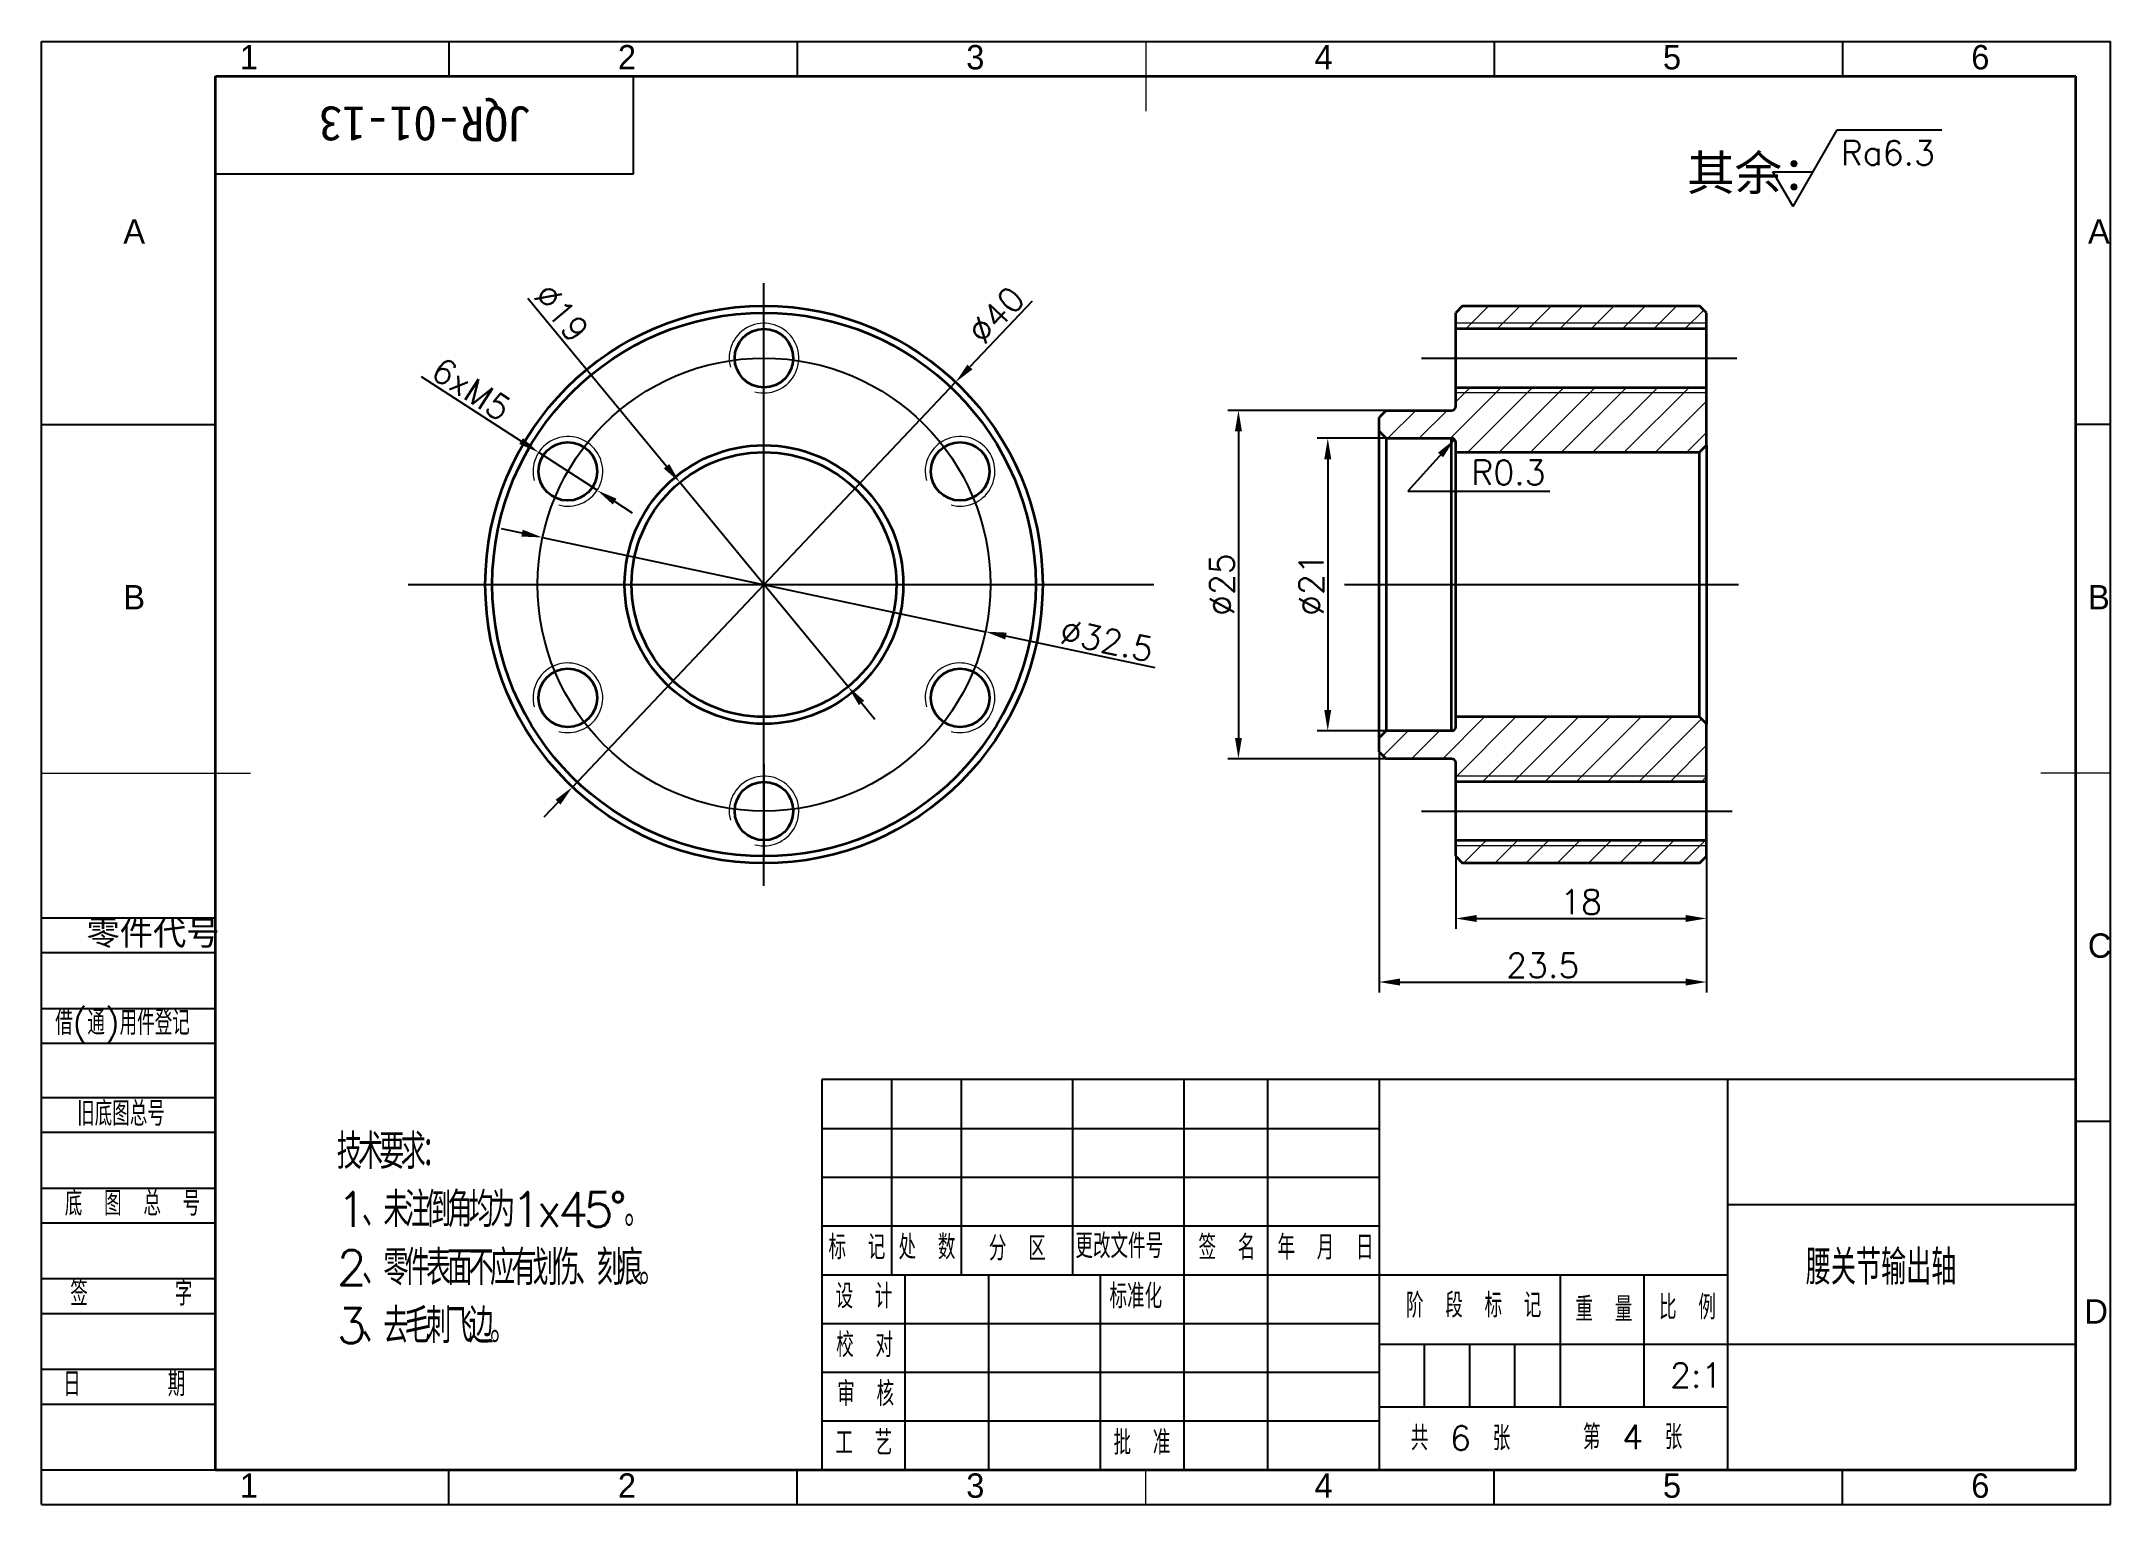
# Model space of a CAD drawing. Header units: millimetres. Extents: x 193 to 490, y 7 to 217.
import ezdxf

# ---------------------------------------------------------------- set-up
doc = ezdxf.new("R2010")
doc.units = ezdxf.units.MM
doc.layers.get('0').update_dxf_attribs({"color": 3})
doc.styles.add('SLDTEXTSTYLE2', font='')
doc.styles.get("Standard").update_dxf_attribs({"font": 'txt', "bigfont": 'gbcbig.shx'})
doc.styles.add('长仿宋', font='', dxfattribs={"height": 3.5})
doc.styles.get('SLDTEXTSTYLE2').set_extended_font_data('汉仪长仿宋体')
doc.styles.get('长仿宋').set_extended_font_data('SimSun')
doc.dimstyles.new('ISO-25', dxfattribs={"dimtxt": 3.5, "dimasz": 3, "dimexe": 1.5, "dimexo": 0, "dimtad": 1, "dimlfac": 0.5, "dimdsep": 46, "dimtxsty": 'Standard', "dimcen": 2.5, "dimadec": 0, "dimazin": 0, "dimtfac": 1, "dimtmove": 1, "dimatfit": 3, "dimfxl": 1, "dimarcsym": 0})
pattern_1 = [(45, (198.229, 7.9745), (-2.245064, 2.245064), [])]

# ---------------------------------------------------------------- blocks, each defined once
blk = doc.blocks.new('*D12')
at = {"layer": 'Defpoints', "color": 0, "lineweight": -2, "transparency": 16777216}
for p, q in [((335.13, 179.67), (326.19, 170.23)), ((269.13, 109.95), (324.13, 168.05)), ((267.07, 107.78), (265.01, 105.6))]:
    blk.add_line(p, q, dxfattribs=at)
at = {"layer": 'Defpoints', "color": 0, "transparency": 16777216}
for p in [(324.13, 168.05), (269.13, 109.95)]:
    blk.add_point(p, dxfattribs=at)
for points in [[(325.83, 170.58), (326.55, 169.89), (324.13, 168.05)], [(266.71, 108.12), (267.43, 107.43), (269.13, 109.95)]]:
    blk.add_solid(points, dxfattribs=at)
at = {"layer": 'Defpoints', "color": 0, "transparency": 16777216, "insert": (329.97, 177.68), "char_height": 3.5, "attachment_point": 5, "rotation": 46.5728}
blk.add_mtext('∅40', dxfattribs=at)
blk = doc.blocks.new('*D13')
at = {"layer": 'Defpoints', "color": 0, "lineweight": -2, "transparency": 16777216}
for p, q in [((262.74, 180.13), (282.64, 155.98)), ((308.71, 124.34), (284.55, 153.67)), ((310.62, 122.03), (312.53, 119.71))]:
    blk.add_line(p, q, dxfattribs=at)
at = {"layer": 'Defpoints', "color": 0, "transparency": 16777216}
for p in [(284.55, 153.67), (308.71, 124.34)]:
    blk.add_point(p, dxfattribs=at)
for points in [[(283.03, 156.3), (282.25, 155.66), (284.55, 153.67)], [(311.01, 122.34), (310.24, 121.71), (308.71, 124.34)]]:
    blk.add_solid(points, dxfattribs=at)
at = {"layer": 'Defpoints', "color": 0, "transparency": 16777216, "insert": (267.57, 178), "char_height": 3.5, "attachment_point": 5, "rotation": 309.4908}
blk.add_mtext('∅19', dxfattribs=at)
blk = doc.blocks.new('*D14')
at = {"layer": 'Defpoints', "color": 0, "lineweight": -2, "transparency": 16777216}
for p, q in [((261.91, 146.39), (258.97, 147.01)), ((264.84, 145.76), (328.42, 132.24)), ((352.8, 127.06), (331.36, 131.62))]:
    blk.add_line(p, q, dxfattribs=at)
at = {"layer": 'Defpoints', "color": 0, "transparency": 16777216}
for p in [(264.84, 145.76), (328.42, 132.24)]:
    blk.add_point(p, dxfattribs=at)
for points in [[(262.01, 146.88), (261.8, 145.9), (264.84, 145.76)], [(331.46, 132.11), (331.25, 131.13), (328.42, 132.24)]]:
    blk.add_solid(points, dxfattribs=at)
at = {"layer": 'Defpoints', "color": 0, "transparency": 16777216, "insert": (345.84, 130.97), "char_height": 3.5, "attachment_point": 5, "rotation": 347.9963}
blk.add_mtext('∅32.5', dxfattribs=at)
blk = doc.blocks.new('*D15')
at = {"layer": 'Defpoints', "color": 0, "lineweight": -2, "transparency": 16777216}
for p, q in [((247.42, 168.88), (261.77, 159.6)), ((272.68, 152.54), (264.29, 157.97)), ((275.2, 150.91), (277.72, 149.28))]:
    blk.add_line(p, q, dxfattribs=at)
at = {"layer": 'Defpoints', "color": 0, "transparency": 16777216}
for p in [(264.29, 157.97), (272.68, 152.54)]:
    blk.add_point(p, dxfattribs=at)
for points in [[(262.04, 160.02), (261.5, 159.18), (264.29, 157.97)], [(275.47, 151.33), (274.93, 150.49), (272.68, 152.54)]]:
    blk.add_solid(points, dxfattribs=at)
at = {"layer": 'Defpoints', "color": 0, "transparency": 16777216, "insert": (254.63, 167.05), "char_height": 3.5, "attachment_point": 5, "rotation": 327.1042}
blk.add_mtext('6xM5', dxfattribs=at)
blk = doc.blocks.new('*D16')
at = {"layer": 'Defpoints', "color": 0, "lineweight": -2, "transparency": 16777216}
for p, q in [((390.61, 160), (376.05, 160)), ((377.55, 157), (377.55, 121)), ((390.61, 118), (376.05, 118))]:
    blk.add_line(p, q, dxfattribs=at)
at = {"layer": 'Defpoints', "color": 0, "transparency": 16777216}
for p in [(390.61, 160), (377.55, 118), (390.61, 118)]:
    blk.add_point(p, dxfattribs=at)
for points in [[(377.05, 157), (378.05, 157), (377.55, 160)], [(377.05, 121), (378.05, 121), (377.55, 118)]]:
    blk.add_solid(points, dxfattribs=at)
at = {"layer": 'Defpoints', "color": 0, "transparency": 16777216, "insert": (375.18, 139), "char_height": 3.5, "attachment_point": 5, "rotation": 90}
blk.add_mtext('%%c21', dxfattribs=at)
blk = doc.blocks.new('*D17')
at = {"layer": 'Defpoints', "color": 0, "lineweight": -2, "transparency": 16777216}
for p, q in [((390.61, 164), (363.23, 164)), ((364.73, 161), (364.73, 117)), ((390.61, 114), (363.23, 114))]:
    blk.add_line(p, q, dxfattribs=at)
at = {"layer": 'Defpoints', "color": 0, "transparency": 16777216}
for p in [(390.61, 164), (364.73, 114), (390.61, 114)]:
    blk.add_point(p, dxfattribs=at)
for points in [[(364.23, 161), (365.23, 161), (364.73, 164)], [(364.23, 117), (365.23, 117), (364.73, 114)]]:
    blk.add_solid(points, dxfattribs=at)
at = {"layer": 'Defpoints', "color": 0, "transparency": 16777216, "insert": (362.36, 139), "char_height": 3.5, "attachment_point": 5, "rotation": 90}
blk.add_mtext('%%c25', dxfattribs=at)
blk = doc.blocks.new('*D18')
at = {"layer": 'Defpoints', "color": 0, "lineweight": -2, "transparency": 16777216}
for p, q in [((384.91, 116), (384.91, 80.46)), ((431.91, 116), (431.91, 80.46)), ((387.91, 81.96), (428.91, 81.96))]:
    blk.add_line(p, q, dxfattribs=at)
at = {"layer": 'Defpoints', "color": 0, "transparency": 16777216}
for p in [(384.91, 116), (431.91, 116), (431.91, 81.96)]:
    blk.add_point(p, dxfattribs=at)
for points in [[(387.91, 82.46), (387.91, 81.46), (384.91, 81.96)], [(428.91, 82.46), (428.91, 81.46), (431.91, 81.96)]]:
    blk.add_solid(points, dxfattribs=at)
at = {"layer": 'Defpoints', "color": 0, "transparency": 16777216, "insert": (408.41, 84.34), "char_height": 3.5, "attachment_point": 5}
blk.add_mtext('23.5', dxfattribs=at)
blk = doc.blocks.new('*D19')
at = {"layer": 'Defpoints', "color": 0, "lineweight": -2, "transparency": 16777216}
for p, q in [((395.91, 106.5), (395.91, 89.58)), ((431.91, 106.5), (431.91, 89.58)), ((398.91, 91.08), (428.91, 91.08))]:
    blk.add_line(p, q, dxfattribs=at)
at = {"layer": 'Defpoints', "color": 0, "transparency": 16777216}
for p in [(395.91, 106.5), (431.91, 106.5), (431.91, 91.08)]:
    blk.add_point(p, dxfattribs=at)
for points in [[(398.91, 91.58), (398.91, 90.58), (395.91, 91.08)], [(428.91, 91.58), (428.91, 90.58), (431.91, 91.08)]]:
    blk.add_solid(points, dxfattribs=at)
at = {"layer": 'Defpoints', "color": 0, "transparency": 16777216, "insert": (413.91, 93.45), "char_height": 3.5, "attachment_point": 5}
blk.add_mtext('18', dxfattribs=at)
blk = doc.blocks.new('粗糙度')
for p, q in [((0, 0), (6.35, 11)), ((6.35, 11), (21.35, 11)), ((-2.89, 5), (2.89, 5)), ((0, 0), (-2.89, 5))]:
    blk.add_line(p, q)
blk.add_attdef('RAA.A', (6.86, 5.95), '', height=3.5)

msp = doc.modelspace()

# ---------------------------------------------------------------- hatches: boundary and pattern name
at = {"layer": 'Defpoints', "linetype": 'Continuous', "lineweight": 13}
h = msp.add_hatch(dxfattribs=at)
h.set_pattern_fill('ANSI31', color=0, style=0)
h.set_pattern_definition(pattern_1)
h.paths.add_polyline_path([(395.913, 178.004), (395.913, 175.704), (431.913, 175.704), (431.913, 178.004), (430.913, 179.004), (396.913, 179.004)], flags=0)
h = msp.add_hatch(dxfattribs=at)
h.set_pattern_fill('ANSI31', color=0, style=0)
h.set_pattern_definition(pattern_1)
edge = h.paths.add_edge_path(flags=0)
edge.add_arc((395.313, 159.404), 0.6, 0, 90, ccw=False)
edge.add_line((395.913, 159.404), (395.913, 158.004))
edge.add_line((395.913, 158.004), (430.913, 158.004))
edge.add_line((430.913, 158.004), (431.913, 159.004))
edge.add_line((431.913, 159.004), (431.913, 167.304))
edge.add_line((431.913, 167.304), (395.913, 167.304))
edge.add_line((395.913, 167.304), (395.913, 164.604))
edge.add_arc((395.313, 164.604), 0.6, 270, 360, ccw=False)
edge.add_line((395.313, 164.004), (385.913, 164.004))
edge.add_line((385.913, 164.004), (384.913, 163.004))
edge.add_line((384.913, 163.004), (384.913, 161.004))
edge.add_line((384.913, 161.004), (385.913, 160.004))
edge.add_line((385.913, 160.004), (395.313, 160.004))
h = msp.add_hatch(dxfattribs=at)
h.set_pattern_fill('ANSI31', color=0, style=0)
h.set_pattern_definition(pattern_1)
edge = h.paths.add_edge_path(flags=0)
edge.add_arc((395.313, 118.604), 0.6, 270, 360, ccw=False)
edge.add_line((395.313, 118.004), (385.913, 118.004))
edge.add_line((385.913, 118.004), (384.913, 117.004))
edge.add_line((384.913, 117.004), (384.913, 115.004))
edge.add_line((384.913, 115.004), (385.913, 114.004))
edge.add_line((385.913, 114.004), (395.313, 114.004))
edge.add_arc((395.313, 113.404), 0.6, 0, 90, ccw=False)
edge.add_line((395.913, 113.404), (395.913, 110.704))
edge.add_line((395.913, 110.704), (431.913, 110.704))
edge.add_line((431.913, 110.704), (431.913, 119.004))
edge.add_line((431.913, 119.004), (430.913, 120.004))
edge.add_line((430.913, 120.004), (395.913, 120.004))
edge.add_line((395.913, 120.004), (395.913, 118.604))
h = msp.add_hatch(dxfattribs=at)
h.set_pattern_fill('ANSI31', color=0, style=0)
h.set_pattern_definition(pattern_1)
h.paths.add_polyline_path([(395.913, 102.304), (395.913, 100.004), (396.913, 99.004), (430.913, 99.004), (431.913, 100.004), (431.913, 102.304)], flags=0)

# ---------------------------------------------------------------- linework, layer by layer
at = {"layer": 'Defpoints', "color": 0}
for p, q in [((192.914, 6.961), (192.914, 216.961)), ((192.914, 216.961), (489.914, 216.961)), ((251.414, 216.961), (251.414, 211.961)), ((301.414, 216.961), (301.414, 211.961)), ((401.414, 216.961), (401.414, 211.961)), ((451.414, 216.961), (451.414, 211.961)), ((489.914, 6.961), (489.914, 216.961)), ((277.914, 197.961), (277.914, 211.961)), ((217.914, 197.961), (277.914, 197.961)), ((296.631, 95.754), (296.631, 182.254)), ((296.631, 164.766), (296.631, 178.004)), ((296.631, 171.504), (296.631, 171.504)), ((296.631, 171.504), (296.631, 171.504)), ((192.914, 161.961), (217.914, 161.961)), ((489.914, 161.961), (484.914, 161.961)), ((268.485, 155.254), (268.485, 155.254)), ((245.541, 139.004), (352.589, 139.004)), ((296.631, 113.242), (296.631, 100.004)), ((192.914, 91.182), (217.914, 91.182)), ((192.914, 86.182), (217.914, 86.182)), ((192.914, 78.182), (217.914, 78.182)), ((192.914, 73.182), (217.914, 73.182)), ((192.914, 65.391), (217.914, 65.391)), ((484.914, 67.961), (304.914, 67.961)), ((304.914, 67.961), (304.914, 11.961)), ((314.914, 67.961), (314.914, 39.961)), ((324.914, 67.961), (324.914, 39.961)), ((340.914, 67.961), (340.914, 39.961)), ((356.914, 67.961), (356.914, 11.961)), ((368.914, 67.961), (368.914, 11.961)), ((384.914, 67.961), (384.914, 11.961)), ((434.914, 67.961), (434.914, 11.961)), ((192.914, 60.391), (217.914, 60.391)), ((304.914, 60.961), (384.914, 60.961)), ((489.914, 61.961), (484.914, 61.961)), ((304.914, 53.961), (384.914, 53.961)), ((192.914, 52.391), (217.914, 52.391)), ((484.914, 49.961), (434.914, 49.961)), ((192.914, 47.391), (217.914, 47.391)), ((304.914, 46.961), (384.914, 46.961)), ((192.914, 39.391), (217.914, 39.391)), ((304.914, 39.961), (434.914, 39.961)), ((316.914, 11.961), (316.914, 39.961)), ((328.914, 11.961), (328.914, 39.961)), ((344.914, 11.961), (344.914, 39.961)), ((410.914, 39.961), (410.914, 20.961)), ((422.914, 39.961), (422.914, 20.961)), ((192.914, 34.391), (217.914, 34.391)), ((304.914, 32.961), (384.914, 32.961)), ((484.914, 29.961), (384.914, 29.961)), ((391.414, 20.961), (391.414, 29.961)), ((397.914, 29.961), (397.914, 20.961)), ((404.414, 20.961), (404.414, 29.961)), ((192.914, 26.391), (217.914, 26.391)), ((304.914, 25.961), (384.914, 25.961)), ((192.914, 21.391), (217.914, 21.391)), ((434.914, 20.961), (384.914, 20.961)), ((410.914, 20.961), (404.414, 20.961)), ((304.914, 18.961), (384.914, 18.961)), ((192.914, 11.961), (217.914, 11.961)), ((251.414, 6.961), (251.414, 11.961)), ((301.414, 6.961), (301.414, 11.961)), ((401.414, 6.961), (401.414, 11.961)), ((451.414, 6.961), (451.414, 11.961)), ((192.914, 6.961), (489.914, 6.961))]:
    msp.add_line(p, q, dxfattribs=at)
at = {"layer": 'Defpoints', "color": 0, "lineweight": 15}
for p, q in [((351.414, 216.961), (351.414, 206.961)), ((192.914, 111.961), (222.914, 111.961)), ((489.914, 111.961), (479.914, 111.961)), ((351.414, 6.961), (351.414, 11.961))]:
    msp.add_line(p, q, dxfattribs=at)
at = {"layer": 'Defpoints', "color": 0, "linetype": 'Continuous', "lineweight": 35}
for p, q in [((217.914, 11.961), (217.914, 211.961)), ((217.914, 211.961), (484.914, 211.961)), ((484.914, 11.961), (484.914, 211.961)), ((396.913, 179.004), (395.913, 178.004)), ((396.913, 179.004), (430.913, 179.004)), ((431.913, 178.004), (430.913, 179.004)), ((395.913, 175.704), (395.913, 178.004)), ((431.913, 175.704), (395.913, 175.704)), ((395.913, 167.304), (395.913, 175.704)), ((431.913, 175.704), (431.913, 178.004)), ((431.913, 167.304), (431.913, 175.704)), ((395.913, 164.604), (395.913, 167.304)), ((395.913, 167.304), (431.913, 167.304)), ((431.913, 159.004), (431.913, 167.304)), ((385.913, 164.004), (384.913, 163.004)), ((385.913, 164.004), (395.313, 164.004)), ((384.913, 161.004), (384.913, 163.004)), ((384.913, 161.004), (385.913, 160.004)), ((384.913, 117.004), (384.913, 161.004)), ((385.913, 160.004), (395.313, 160.004)), ((385.913, 160.004), (385.913, 118.004)), ((395.313, 118.004), (395.313, 160.004)), ((395.913, 158.004), (395.913, 159.404)), ((395.913, 158.004), (430.913, 158.004)), ((395.913, 120.004), (395.913, 158.004)), ((430.913, 158.004), (431.913, 159.004)), ((430.913, 120.004), (430.913, 158.004)), ((431.913, 159.004), (431.913, 119.004)), ((395.913, 118.604), (395.913, 120.004)), ((430.913, 120.004), (395.913, 120.004)), ((431.913, 119.004), (430.913, 120.004)), ((431.913, 110.704), (431.913, 119.004)), ((385.913, 118.004), (384.913, 117.004)), ((384.913, 115.004), (384.913, 117.004)), ((395.313, 118.004), (385.913, 118.004)), ((384.913, 115.004), (385.913, 114.004)), ((395.313, 114.004), (385.913, 114.004)), ((395.913, 110.704), (395.913, 113.404)), ((431.913, 110.704), (395.913, 110.704)), ((395.913, 102.304), (395.913, 110.704)), ((431.913, 102.304), (431.913, 110.704)), ((395.913, 102.304), (431.913, 102.304)), ((395.913, 100.004), (395.913, 102.304)), ((431.913, 100.004), (431.913, 102.304)), ((395.913, 100.004), (396.913, 99.004)), ((430.913, 99.004), (396.913, 99.004)), ((430.913, 99.004), (431.913, 100.004))]:
    msp.add_line(p, q, dxfattribs=at)
at = {"layer": 'Defpoints', "color": 0, "linetype": 'Continuous', "lineweight": 13}
for p, q in [((431.913, 176.504), (395.913, 176.504)), ((431.913, 166.504), (395.913, 166.504)), ((431.913, 111.504), (395.913, 111.504)), ((431.913, 101.504), (395.913, 101.504))]:
    msp.add_line(p, q, dxfattribs=at)
at = {"layer": 'Defpoints', "color": 0, "ltscale": 0.3}
for p, q in [((390.991, 171.504), (436.253, 171.504)), ((390.991, 106.504), (435.586, 106.504))]:
    msp.add_line(p, q, dxfattribs=at)
at = {"layer": 'Defpoints', "color": 0, "ltscale": 0.5}
msp.add_line((379.97, 139.004), (436.513, 139.004), dxfattribs=at)
at = {"layer": 'Defpoints', "color": 0, "lineweight": 35}
msp.add_line((217.914, 11.961), (484.914, 11.961), dxfattribs=at)
at = {"layer": 'Defpoints', "color": 0, "linetype": 'Continuous', "lineweight": 35}
for centre, radius in [((296.631, 139.004), 40), ((296.631, 139.004), 39), ((296.631, 171.504), 4.2), ((268.485, 155.254), 4.2), ((296.631, 139.004), 20), ((296.631, 139.004), 19), ((324.777, 155.254), 4.2), ((268.485, 122.754), 4.2), ((324.777, 122.754), 4.2), ((296.631, 106.504), 4.2)]:
    msp.add_circle(centre, radius, dxfattribs=at)
at = {"layer": 'Defpoints', "color": 0}
msp.add_circle((296.631, 139.004), 32.5, dxfattribs=at)
at = {"layer": 'Defpoints', "color": 0, "linetype": 'Continuous', "lineweight": 13}
for centre in [(296.631, 171.504), (268.485, 155.254), (324.777, 155.254), (268.485, 122.754), (324.777, 122.754), (296.631, 106.504)]:
    msp.add_arc(centre, 5, 255, 195, dxfattribs=at)
at = {"layer": 'Defpoints', "color": 0, "linetype": 'Continuous', "lineweight": 35}
for centre, start, end in [((395.313, 164.604), 270, 0), ((395.313, 159.404), 0, 90), ((395.313, 118.604), 270, 0), ((395.313, 113.404), 0, 90)]:
    msp.add_arc(centre, 0.6, start, end, dxfattribs=at)

# ---------------------------------------------------------------- block references
at = {"layer": 'Defpoints', "color": 0}
msp.add_blockref('粗糙度', (444.331, 193.261), dxfattribs=at).add_auto_attribs({'RAA.A': 'Ra6.3'})

# ---------------------------------------------------------------- texts
at = {"layer": 'Defpoints', "color": 0, "char_height": 3.5, "attachment_point": 2, "style": 'SLDTEXTSTYLE2'}
for s, insert in [('1', (222.709, 216.441)), ('2', (276.959, 216.441)), ('3', (326.959, 216.441)), ('4', (376.959, 216.441)), ('5', (426.959, 216.441)), ('6', (471.211, 216.441)), ('A', (206.235, 191.441)), ('A', (488.235, 191.441)), ('B', (206.235, 138.941)), ('B', (488.235, 138.941)), ('C', (488.341, 88.941)), ('D', (487.844, 36.441)), ('1', (222.709, 11.441)), ('2', (276.959, 11.441)), ('3', (326.959, 11.441)), ('4', (376.959, 11.441)), ('5', (426.959, 11.441)), ('6', (471.211, 11.441))]:
    msp.add_mtext(s, dxfattribs=dict(at, insert=insert))
at = {"layer": 'Defpoints', "color": 0, "insert": (247.988, 202.616), "char_height": 5, "attachment_point": 2, "rotation": 180, "style": '长仿宋'}
msp.add_mtext('JQR-01-13', dxfattribs=at)
at = {"layer": 'Defpoints', "color": 0, "insert": (429.121, 200.587), "char_height": 5, "width": 30.14756, "attachment_point": 1, "style": '长仿宋'}
msp.add_mtext('其余：', dxfattribs=at)
at = {"layer": 'Defpoints', "color": 0, "attachment_point": 1}
for s, insert, char_height, width in [('R0.3', (398.168, 156.84), 3.5, 9.47186), ('{\\T0.75;技术要求：\\P1、未注倒角均为1x45°。\\P2、零件表面不应有划伤、刻痕。\\P3、去毛刺飞边。}', (235.304, 60.147), 5, 84.81012), ('标 记', (305.889, 45.648), 3.5, 10.57883), ('处 数', (315.948, 45.656), 3.5, 10.57883), ('分 区', (328.912, 45.487), 3.5, 10.57883), ('更改文件号', (341.326, 45.829), 3.5, 17.69977), ('签 名', (358.996, 45.631), 3.5, 10.57883), ('年 月 日', (370.324, 45.622), 3.5, 16.36525), ('腰关节输出轴', (446.166, 43.522), 5, 30.52662), ('设 计', (306.911, 38.62), 3.5, 9.58608), ('标准化', (346.226, 38.62), 3.5, 9.58608), ('阶 段 标 记', (388.771, 37.312), 3.5, 24.94237), ('重 量', (413.1, 36.751), 3.5, 12.19374), ('比 例', (425.1, 37.023), 3.5, 12.19374), ('校 对', (306.995, 31.62), 3.5, 9.58608), ('2:1', (426.674, 27.275), 3.5, 7.56587), ('审 核', (307.149, 24.617), 3.5, 9.58608), ('工 艺', (306.887, 17.569), 3.5, 9.58608), ('批 准', (346.799, 17.611), 3.5, 9.58608), ('共 6 张', (389.462, 18.253), 3.5, 23.5211), ('第 4 张', (414.17, 18.408), 3.5, 23.5211)]:
    msp.add_mtext(s, dxfattribs=dict(at, insert=insert, char_height=char_height, width=width))
at = {"layer": 'Defpoints', "color": 0, "char_height": 3.5}
for s, insert, attachment_point in [('{\\fChangFangSong|b0|i0|c134|p49;零件代号}', (199.393, 90.769), 1), ('借(通)用件登记', (194.895, 77.863), 1), ('旧底图总号', (198.045, 64.823), 1), ('底 图 总 号', (196.271, 51.925), 1), ('  签    字', (202.708, 39.022), 2), ('  日    期', (201.685, 26.006), 2)]:
    msp.add_mtext(s, dxfattribs=dict(at, insert=insert, attachment_point=attachment_point))

# ---------------------------------------------------------------- dimensions: what is measured, and where the dimension line sits
at = {"layer": 'Defpoints', "color": 0}
for p1, p2, picture, middle in [((308.714, 124.341), (284.548, 153.667), '*D13', (265.736, 176.495)), ((264.842, 145.763), (328.421, 132.245), '*D14', (345.344, 128.646))]:
    dim = msp.add_diameter_dim_2p(p1=p1, p2=p2, dimstyle='ISO-25', dxfattribs=at)
    dim.commit()
    dim.dimension.update_dxf_attribs({"geometry": picture, "text_midpoint": middle, "dimtype": 163})
dim = msp.add_diameter_dim_2p(p1=(269.134, 109.954), p2=(324.129, 168.054), dimstyle='ISO-25', dxfattribs=at)
dim.commit()
dim.dimension.update_dxf_attribs({"geometry": '*D12', "text_midpoint": (329.965, 177.675)})
dim = msp.add_diameter_dim_2p(p1=(272.684, 152.538), p2=(264.287, 157.969), dimstyle='ISO-25', override={"dimpost": '6xM<>'}, dxfattribs=at)
dim.commit()
dim.dimension.update_dxf_attribs({"geometry": '*D15', "text_midpoint": (254.626, 167.047)})
for base, p1, p2, picture, middle in [((364.733, 114.004), (390.613, 164.004), (390.613, 114.004), '*D17', (362.358, 139.004)), ((377.552, 118.004), (390.613, 160.004), (390.613, 118.004), '*D16', (375.177, 139.004))]:
    dim = msp.add_linear_dim(base=base, p1=p1, p2=p2, angle=90, dimstyle='ISO-25', override={"dimpost": '%%c<>'}, dxfattribs=at)
    dim.commit()
    dim.dimension.update_dxf_attribs({"geometry": picture, "text_midpoint": middle})
for base, p1, p2, picture, middle in [((431.913, 81.963), (384.913, 116.004), (431.913, 116.004), '*D18', (408.413, 84.338)), ((431.913, 91.08), (395.913, 106.504), (431.913, 106.504), '*D19', (413.913, 93.455))]:
    dim = msp.add_linear_dim(base=base, p1=p1, p2=p2, dimstyle='ISO-25', dxfattribs=at)
    dim.commit()
    dim.dimension.update_dxf_attribs({"geometry": picture, "text_midpoint": middle})

# ---------------------------------------------------------------- leaders
msp.add_leader([(395.737, 159.828), (389.061, 152.396), (409.423, 152.396)], dimstyle='ISO-25', override={"dimgap": 0.625, "dimtad": 0}, dxfattribs=at)

doc.saveas('drawing.dxf')
